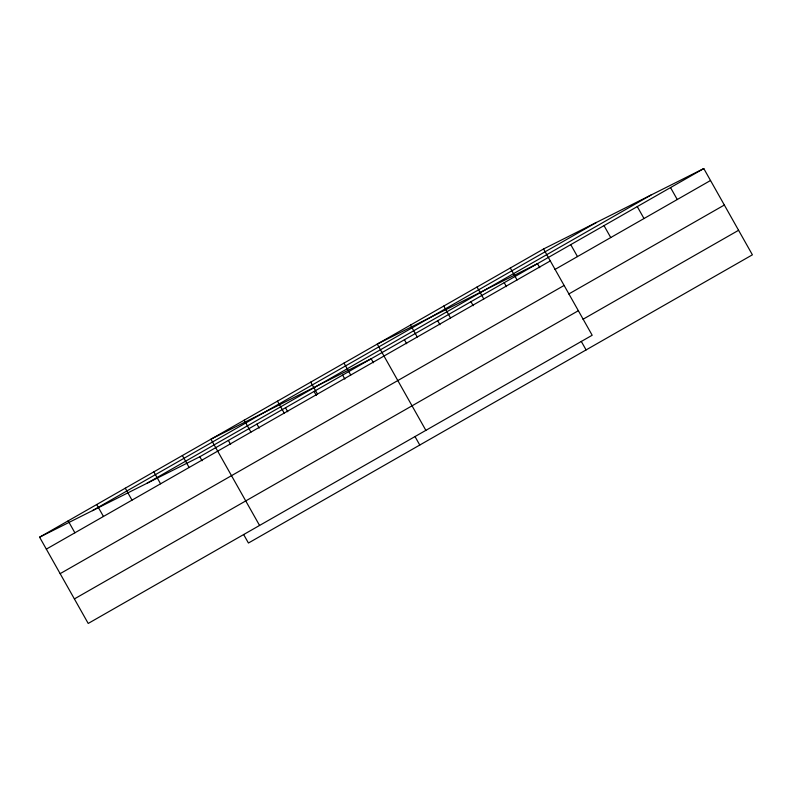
<?xml version="1.0" encoding="UTF-8"?>
<svg xmlns="http://www.w3.org/2000/svg" width="792" height="792" viewBox="0 0 792 792"><rect width="100%" height="100%" fill="white"/><g stroke="black" fill="none" stroke-linecap="round" stroke-linejoin="round"><path stroke-width="1.19" d="M543.569 248.975L592.178 335.244L88.209 623.443L39.6 537.184L543.569 248.975L703.791 168.557L752.4 254.816L248.431 543.025L243.619 534.491M92.476 510.642L596.445 222.433M146.946 483.298L650.925 195.089M39.6 537.184L199.822 456.756L703.791 168.557M46.332 549.133L550.301 260.924M554.944 269.468L710.523 180.497M60.152 573.656L564.122 285.447M568.765 294L724.343 205.029M74.389 598.92L578.358 310.712M583.001 319.265L738.58 230.294M670.527 187.575L677.259 199.525M637.273 206.593L644.005 218.542M604.009 225.621L610.741 237.56M570.745 244.639L577.477 256.588M539.728 267.647L537.481 263.657L377.259 344.084L425.868 430.353M581.279 341.392L586.09 349.925M510.315 268.003L517.047 279.942M504.217 282.685L506.464 286.664M477.051 287.021L483.783 298.97M470.953 301.702L473.2 305.682M443.787 306.039L450.519 317.988M437.699 320.73L439.936 324.71M410.523 325.067L417.255 337.006M404.435 339.748L406.672 343.728M373.418 362.756L371.171 358.766L210.949 439.194L259.558 525.452M414.968 436.501L419.78 445.035M343.995 363.102L350.727 375.052M342.609 375.101L344.857 379.081M310.741 382.13L317.473 394.079M314.058 391.436L316.295 395.416M285.496 407.761L287.743 411.751M277.477 401.148L284.209 413.097M256.935 424.096L259.182 428.076M244.213 420.176L250.945 432.115M228.373 440.431L230.62 444.411M199.822 456.756L202.059 460.746M182.388 455.529L189.12 467.468M153.836 471.854L160.568 483.803M125.275 488.189L132.007 500.138M96.713 504.524L103.445 516.463M68.161 520.849L74.894 532.798"/></g></svg>
